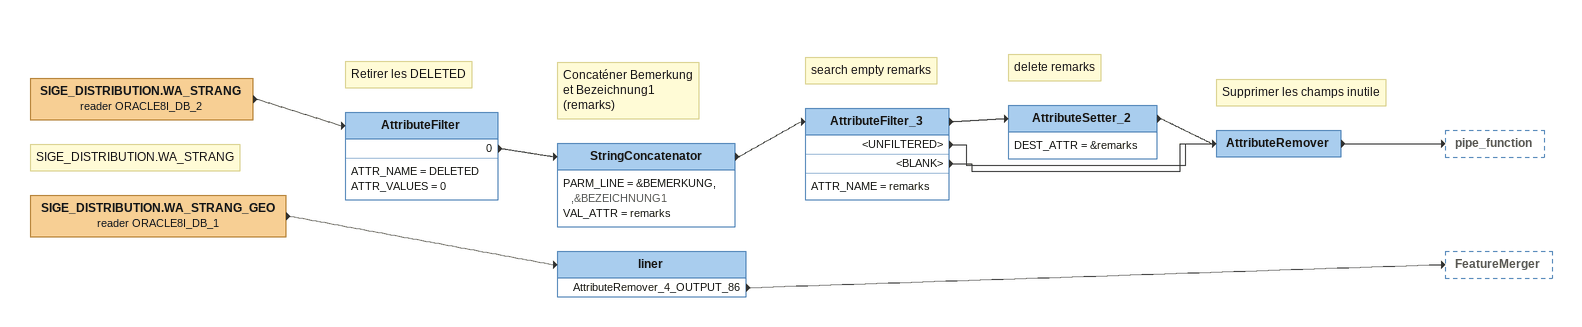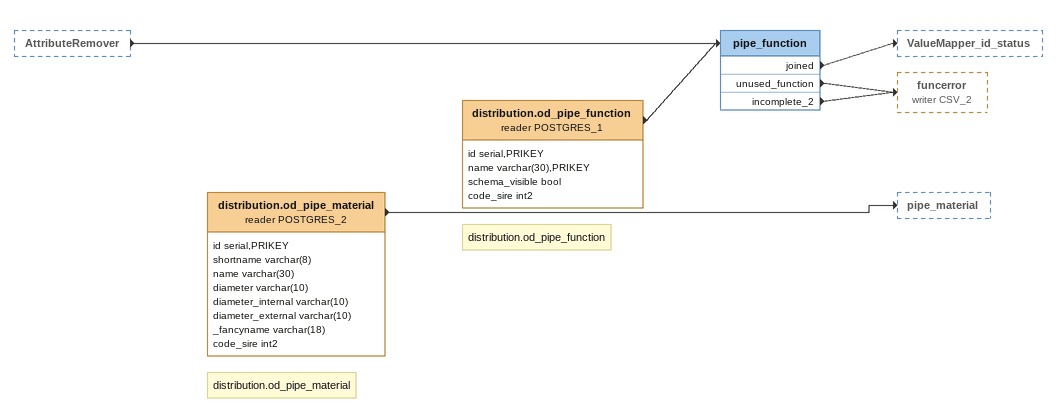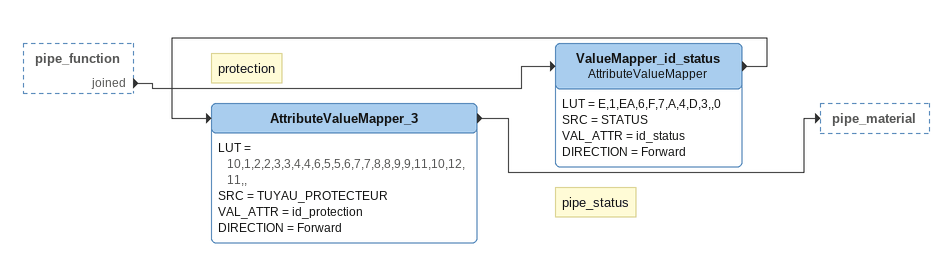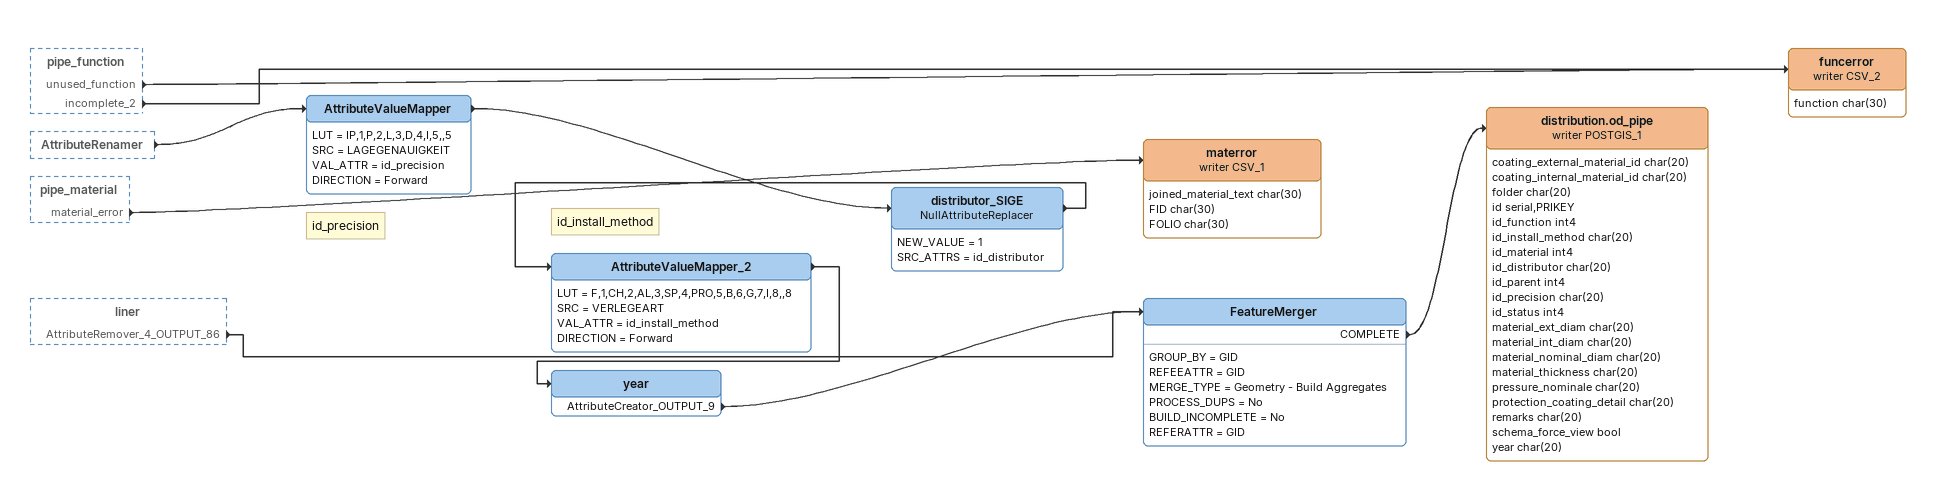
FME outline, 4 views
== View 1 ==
Note: SIGE_DISTRIBUTION.WA_STRANG
SIGE_DISTRIBUTION.WA_STRANG (reader ORACLE8I_DB_2)
    -> AttributeFilter
Note: Retirer les DELETED
AttributeFilter
    ATTR_NAME = DELETED
    ATTR_VALUES = 0
    0 -> StringConcatenator
Note: Concaténer Bemerkung / et Bezeichnung1 / (remarks)
StringConcatenator
    PARM_LINE = &BEMERKUNG, ,&BEZEICHNUNG1
    VAL_ATTR = remarks
    -> AttributeFilter_3
Note: search empty remarks
AttributeFilter_3
    ATTR_NAME = remarks
    <UNFILTERED> -> AttributeRemover
    <BLANK> -> AttributeRemover
    -> AttributeSetter_2
Note: delete remarks
AttributeSetter_2
    DEST_ATTR = &remarks
    -> AttributeRemover
Note: Supprimer les champs inutile
AttributeRemover
    -> pipe_function
SIGE_DISTRIBUTION.WA_STRANG_GEO (reader ORACLE8I_DB_1)
    -> liner
liner
    AttributeRemover_4_OUTPUT_86 -> FeatureMerger

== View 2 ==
AttributeRemover [outside]
    -> pipe_function
Note: distribution.od_pipe_material
distribution.od_pipe_material (reader POSTGRES_2)
    attributes: id serial,PRIKEY, shortname varchar(8), name varchar(30), diameter varchar(10), diameter_internal varchar(10), diameter_external varchar(10), _fancyname varchar(18), code_sire int2
    -> pipe_material
Note: distribution.od_pipe_function
distribution.od_pipe_function (reader POSTGRES_1)
    attributes: id serial,PRIKEY, name varchar(30),PRIKEY, schema_visible bool, code_sire int2
    -> pipe_function
pipe_function
    joined -> ValueMapper_id_status
    unused_function -> funcerror (writer CSV_2)
    incomplete_2 -> funcerror (writer CSV_2)

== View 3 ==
pipe_function [outside]
    joined -> ValueMapper_id_status
Note: pipe_status
ValueMapper_id_status: AttributeValueMapper
    LUT = E,1,EA,6,F,7,A,4,D,3,,0
    SRC = STATUS
    VAL_ATTR = id_status
    DIRECTION = Forward
    -> AttributeValueMapper_3
Note: protection
AttributeValueMapper_3
    LUT = 10,1,2,2,3,3,4,4,6,5,5,6,7,7,8,8,9,9,11,10,12,11,,
    SRC = TUYAU_PROTECTEUR
    VAL_ATTR = id_protection
    DIRECTION = Forward
    -> pipe_material

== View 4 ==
pipe_function [outside]
    unused_function -> funcerror (writer CSV_2)
    incomplete_2 -> funcerror (writer CSV_2)
AttributeRenamer [outside]
    -> AttributeValueMapper
pipe_material [outside]
    material_error -> materror (writer CSV_1)
liner [outside]
    AttributeRemover_4_OUTPUT_86 -> FeatureMerger
Note: id_precision
AttributeValueMapper
    LUT = IP,1,P,2,L,3,D,4,I,5,,5
    SRC = LAGEGENAUIGKEIT
    VAL_ATTR = id_precision
    DIRECTION = Forward
    -> distributor_SIGE
distributor_SIGE: NullAttributeReplacer
    NEW_VALUE = 1
    SRC_ATTRS = id_distributor
    -> AttributeValueMapper_2
Note: id_install_method
AttributeValueMapper_2
    LUT = F,1,CH,2,AL,3,SP,4,PRO,5,B,6,G,7,I,8,,8
    SRC = VERLEGEART
    VAL_ATTR = id_install_method
    DIRECTION = Forward
    -> year
year
    AttributeCreator_OUTPUT_9 -> FeatureMerger
FeatureMerger
    GROUP_BY = GID
    REFEEATTR = GID
    MERGE_TYPE = Geometry - Build Aggregates
    PROCESS_DUPS = No
    BUILD_INCOMPLETE = No
    REFERATTR = GID
    COMPLETE -> distribution.od_pipe (writer POSTGIS_1)
distribution.od_pipe (writer POSTGIS_1)
    attributes: coating_external_material_id char(20), coating_internal_material_id char(20), folder char(20), id serial,PRIKEY, id_function int4, id_install_method char(20), id_material int4, id_distributor char(20), id_parent int4, id_precision char(20), id_status int4, material_ext_diam char(20), material_int_diam char(20), material_nominal_diam char(20), material_thickness char(20), pressure_nominale char(20), protection_coating_detail char(20), remarks char(20), schema_force_view bool, year char(20)
materror (writer CSV_1)
    attributes: joined_material_text char(30), FID char(30), FOLIO char(30)
funcerror (writer CSV_2)
    attributes: function char(30)
